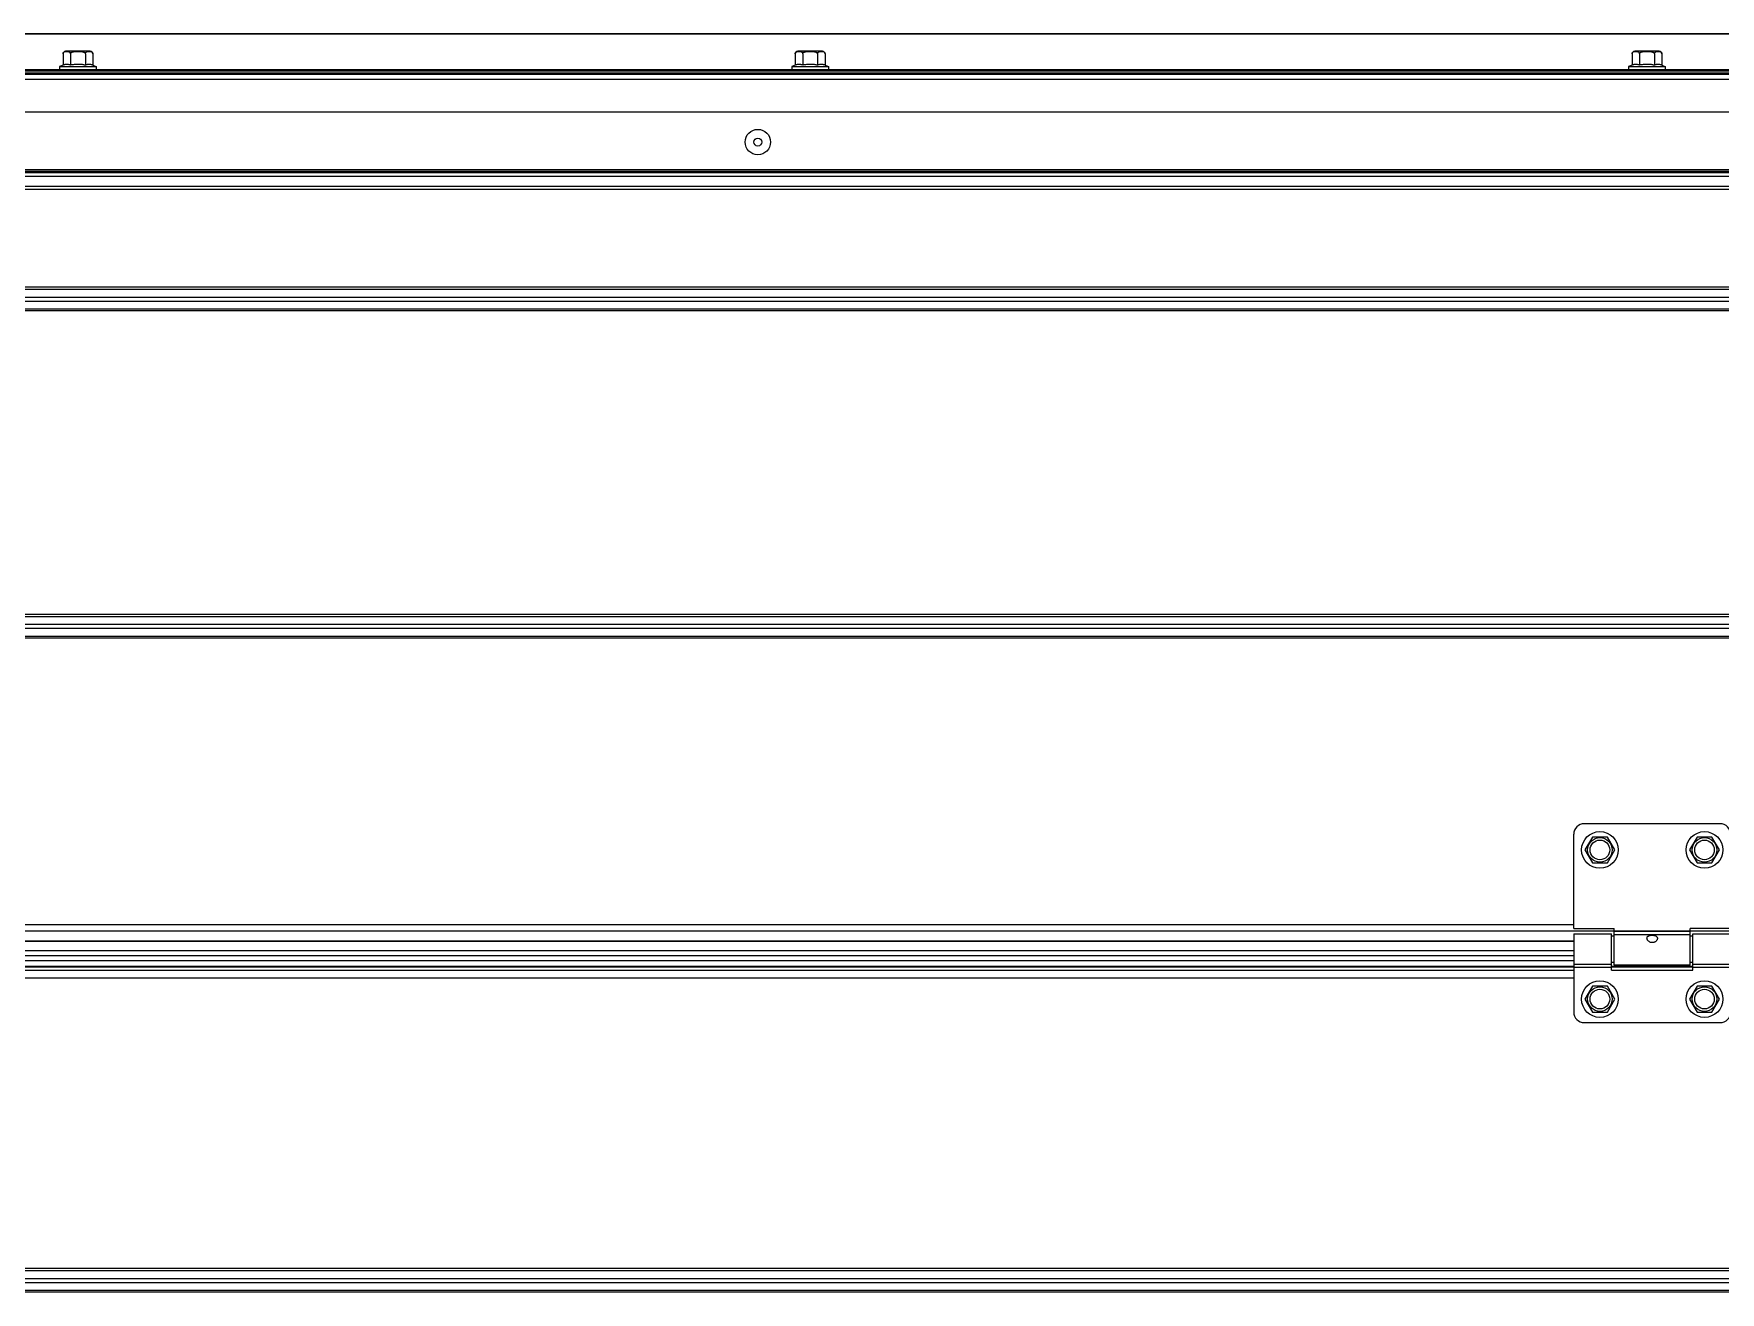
# Model space of a CAD drawing. Header units: millimetres. Extents: x 21899 to 38731, y -5425 to 3612.
# Drawn here: x 22540 to 23185, y 2404 to 2884 of the extents above; entities that cross this region are included whole.
import ezdxf

# ---------------------------------------------------------------- set-up
doc = ezdxf.new("R2010")
doc.units = ezdxf.units.MM

msp = doc.modelspace()

# ---------------------------------------------------------------- linework, layer by layer
at = {"color": 7, "linetype": 'Continuous'}
for p, q in [((25101.07, 2884.49), (22336.81, 2884.49)), ((22551.41, 2876.79), (22551.41, 2872.49)), ((22561.81, 2877.79), (22552.41, 2877.79)), ((22554.26, 2876.79), (22554.26, 2872.49)), ((22559.96, 2876.79), (22559.96, 2872.49)), ((22562.81, 2876.79), (22562.81, 2872.49)), ((22831.41, 2876.79), (22831.41, 2872.49)), ((22841.81, 2877.79), (22832.41, 2877.79)), ((22834.26, 2876.79), (22834.26, 2872.49)), ((22839.96, 2876.79), (22839.96, 2872.49)), ((22842.81, 2876.79), (22842.81, 2872.49)), ((23151.41, 2876.79), (23151.41, 2872.49)), ((23161.81, 2877.79), (23152.41, 2877.79)), ((23154.26, 2876.79), (23154.26, 2872.49)), ((23159.96, 2876.79), (23159.96, 2872.49)), ((23162.81, 2876.79), (23162.81, 2872.49)), ((22336.81, 2870.79), (25101.07, 2870.79)), ((22551.41, 2872.49), (22550.11, 2871.99)), ((22550.11, 2871.99), (22550.11, 2870.79)), ((22550.11, 2871.99), (22564.11, 2871.99)), ((22562.81, 2872.49), (22564.11, 2871.99)), ((22564.11, 2871.99), (22564.11, 2870.79)), ((22831.41, 2872.49), (22830.11, 2871.99)), ((22830.11, 2871.99), (22830.11, 2870.79)), ((22830.11, 2871.99), (22844.11, 2871.99)), ((22842.81, 2872.49), (22844.11, 2871.99)), ((22844.11, 2871.99), (22844.11, 2870.79)), ((23151.41, 2872.49), (23150.11, 2871.99)), ((23150.11, 2871.99), (23150.11, 2870.79)), ((23150.11, 2871.99), (23164.11, 2871.99)), ((23162.81, 2872.49), (23164.11, 2871.99)), ((23164.11, 2871.99), (23164.11, 2870.79)), ((22336.81, 2869.09), (25101.07, 2869.09)), ((23496.89, 2854.59), (22258.32, 2854.59)), ((22336.81, 2825.09), (25101.07, 2825.09)), ((23185.11, 2582.59), (23133.11, 2582.59)), ((23129.11, 2542.59), (23129.11, 2578.59)), ((23136.26, 2577.52), (23133.41, 2572.59)), ((23141.96, 2577.52), (23136.26, 2577.52)), ((23144.81, 2572.59), (23141.96, 2577.52)), ((23176.26, 2577.52), (23173.41, 2572.59)), ((23181.96, 2577.52), (23176.26, 2577.52)), ((23184.81, 2572.59), (23181.96, 2577.52)), ((23133.41, 2572.59), (23136.26, 2567.65)), ((23136.26, 2567.65), (23141.96, 2567.65)), ((23141.96, 2567.65), (23144.81, 2572.59)), ((23173.41, 2572.59), (23176.26, 2567.65)), ((23176.26, 2567.65), (23181.96, 2567.65)), ((23181.96, 2567.65), (23184.81, 2572.59)), ((23129.11, 2542.59), (23144.61, 2542.59)), ((23144.61, 2528.59), (23144.61, 2542.59)), ((23189.11, 2542.59), (23173.61, 2542.59)), ((23173.61, 2528.59), (23173.61, 2542.59)), ((23129.11, 2537.64), (22336.81, 2537.64)), ((23129.11, 2540.59), (23143.61, 2540.59)), ((23129.11, 2540.59), (23129.11, 2510.59)), ((23143.61, 2526.59), (23143.61, 2540.59)), ((23144.61, 2539.59), (23143.61, 2539.59)), ((23174.61, 2539.59), (23173.61, 2539.59)), ((23174.61, 2540.59), (23189.11, 2540.59)), ((23174.61, 2526.59), (23174.61, 2540.59)), ((23129.11, 2532.09), (22336.81, 2532.09)), ((23144.61, 2529.59), (23143.61, 2529.59)), ((23173.61, 2528.59), (23144.61, 2528.59)), ((23174.61, 2529.59), (23173.61, 2529.59)), ((23129.11, 2528.01), (22336.81, 2528.01)), ((23174.61, 2528.01), (23143.61, 2528.01)), ((23143.61, 2526.59), (23174.61, 2526.59)), ((23136.26, 2520.52), (23133.41, 2515.59)), ((23133.41, 2515.59), (23136.26, 2510.65)), ((23141.96, 2520.52), (23136.26, 2520.52)), ((23144.81, 2515.59), (23141.96, 2520.52)), ((23141.96, 2510.65), (23144.81, 2515.59)), ((23176.26, 2520.52), (23173.41, 2515.59)), ((23173.41, 2515.59), (23176.26, 2510.65)), ((23181.96, 2520.52), (23176.26, 2520.52)), ((23184.81, 2515.59), (23181.96, 2520.52)), ((23181.96, 2510.65), (23184.81, 2515.59)), ((23136.26, 2510.65), (23141.96, 2510.65)), ((23176.26, 2510.65), (23181.96, 2510.65)), ((23133.11, 2506.59), (23185.11, 2506.59))]:
    msp.add_line(p, q, dxfattribs=at)
at = {"color": 9, "linetype": 'Continuous'}
for p, q in [((25101.07, 2884.36), (22336.81, 2884.36)), ((22336.81, 2870.29), (25101.07, 2870.29)), ((22336.81, 2869.59), (25101.07, 2869.59)), ((22336.81, 2867.09), (25101.07, 2867.09)), ((25101.07, 2832.5), (22336.81, 2832.5)), ((25101.07, 2831.79), (22336.81, 2831.79)), ((22336.81, 2831.47), (25101.07, 2831.47)), ((22336.81, 2830.06), (25101.07, 2830.06)), ((22336.81, 2826.19), (25101.07, 2826.19)), ((25101.07, 2787.61), (22336.81, 2787.61)), ((22336.81, 2786.83), (25101.07, 2786.83)), ((22336.81, 2783.86), (25101.07, 2783.86)), ((22336.81, 2782.31), (25101.07, 2782.31)), ((22336.81, 2779.34), (25101.07, 2779.34)), ((25101.07, 2778.56), (22336.81, 2778.56)), ((25101.07, 2662.61), (22336.81, 2662.61)), ((22336.81, 2661.83), (25101.07, 2661.83)), ((22336.81, 2658.86), (25101.07, 2658.86)), ((22336.81, 2657.31), (25101.07, 2657.31)), ((22336.81, 2654.34), (25101.07, 2654.34)), ((25101.07, 2653.56), (22336.81, 2653.56)), ((23129.11, 2544.01), (22336.81, 2544.01)), ((25101.07, 2541.58), (22336.81, 2541.58)), ((23173.61, 2541.43), (23144.61, 2541.43)), ((23129.11, 2537.73), (22336.81, 2537.73)), ((23173.61, 2540.21), (23144.61, 2540.21)), ((23129.11, 2534.09), (22336.81, 2534.09)), ((22336.81, 2530.3), (23129.11, 2530.3)), ((23129.11, 2528.96), (23143.61, 2528.96)), ((23174.61, 2528.96), (23189.11, 2528.96)), ((22336.81, 2527.97), (23129.11, 2527.97)), ((22336.81, 2526.59), (23129.11, 2526.59)), ((22336.81, 2523.68), (23129.11, 2523.68)), ((23129.11, 2527.75), (23143.61, 2527.75)), ((23143.61, 2527.97), (23174.61, 2527.97)), ((23143.61, 2526.59), (23174.61, 2526.59)), ((23174.61, 2527.75), (23189.11, 2527.75)), ((25101.07, 2412.61), (22336.81, 2412.61)), ((22336.81, 2411.83), (25101.07, 2411.83)), ((22336.81, 2408.86), (25101.07, 2408.86)), ((22336.81, 2407.31), (25101.07, 2407.31)), ((22336.81, 2404.34), (25101.07, 2404.34)), ((25101.07, 2403.56), (22336.81, 2403.56))]:
    msp.add_line(p, q, dxfattribs=at)
at = {"color": 7, "linetype": 'Continuous'}
for centre, radius in [((22817.11, 2843.09), 4.85), ((22817.11, 2843.09), 1.5), ((23139.11, 2572.59), 7), ((23139.11, 2572.59), 3.75), ((23179.11, 2572.59), 7), ((23179.11, 2572.59), 3.75), ((23139.11, 2515.59), 7), ((23179.11, 2515.59), 7), ((23139.11, 2515.59), 3.75), ((23179.11, 2515.59), 3.75)]:
    msp.add_circle(centre, radius, dxfattribs=at)
at = {"color": 9, "linetype": 'Continuous'}
for centre in [(23139.11, 2572.59), (23179.11, 2572.59), (23139.11, 2515.59), (23179.11, 2515.59)]:
    msp.add_circle(centre, 4.7, dxfattribs=at)
at = {"color": 7, "linetype": 'Continuous'}
for centre, radius, start, end in [((22552.41, 2876.79), 1, 90, 180), ((22561.81, 2876.79), 1, 0, 90), ((22832.41, 2876.79), 1, 90, 180), ((22841.81, 2876.79), 1, 0, 90), ((23152.41, 2876.79), 1, 90, 180), ((23161.81, 2876.79), 1, 0, 90), ((23133.11, 2578.59), 4, 90, 180), ((23185.11, 2578.59), 4, 0, 90), ((23133.11, 2510.59), 4, 180, 270), ((23185.11, 2510.59), 4, 270, 0)]:
    msp.add_arc(centre, radius, start, end, dxfattribs=at)
for points, start_tangent, end_tangent in [([(22551.41, 2876.79), (22551.42, 2876.93), (22551.43, 2876.98)], (0, 1), (0.196493, 0.980505)), ([(22551.43, 2876.98), (22551.44, 2877.04)], (0.196493, 0.980505), (0.259097, 0.965851)), ([(22551.44, 2877.04), (22551.46, 2877.09), (22551.49, 2877.17)], (0.259097, 0.965851), (0.393606, 0.919279)), ([(22551.49, 2877.17), (22551.52, 2877.23), (22551.6, 2877.36), (22551.71, 2877.47), (22551.83, 2877.56), (22551.96, 2877.63), (22552.12, 2877.68), (22552.3, 2877.72), (22552.42, 2877.74)], (0.393606, 0.919279), (0.994208, 0.10747)), ([(22552.42, 2877.74), (22552.51, 2877.75), (22552.73, 2877.76), (22552.95, 2877.76), (22553.15, 2877.75), (22553.35, 2877.73), (22553.52, 2877.69), (22553.68, 2877.64), (22553.83, 2877.57), (22553.95, 2877.48), (22554.06, 2877.37), (22554.15, 2877.24), (22554.21, 2877.09), (22554.25, 2876.93), (22554.26, 2876.79)], (0.994208, 0.10747), (0, -1)), ([(22554.26, 2876.79), (22554.28, 2876.93), (22554.35, 2877.08), (22554.46, 2877.22), (22554.62, 2877.34), (22554.81, 2877.45), (22555.03, 2877.54), (22555.28, 2877.61), (22555.52, 2877.66), (22555.76, 2877.69), (22555.97, 2877.72), (22556.17, 2877.73), (22556.36, 2877.74), (22556.55, 2877.75), (22556.74, 2877.75), (22556.92, 2877.76), (22557.11, 2877.76)], (0, 1), (1, 0)), ([(22557.11, 2877.76), (22557.4, 2877.75), (22557.69, 2877.75), (22557.97, 2877.74), (22558.26, 2877.72), (22558.54, 2877.68), (22558.83, 2877.64), (22559.11, 2877.56), (22559.37, 2877.47), (22559.58, 2877.36), (22559.75, 2877.23), (22559.87, 2877.09), (22559.94, 2876.93), (22559.96, 2876.79)], (1, 0), (0, -1)), ([(22559.96, 2876.79), (22559.97, 2876.94), (22560.01, 2877.09), (22560.07, 2877.23), (22560.15, 2877.36), (22560.26, 2877.47), (22560.38, 2877.56), (22560.52, 2877.63), (22560.68, 2877.69), (22560.85, 2877.72), (22561.03, 2877.74), (22561.22, 2877.75), (22561.42, 2877.76), (22561.59, 2877.75), (22561.75, 2877.74), (22561.91, 2877.72), (22562.06, 2877.69), (22562.21, 2877.65), (22562.36, 2877.58), (22562.5, 2877.48), (22562.61, 2877.37), (22562.7, 2877.24), (22562.76, 2877.09), (22562.8, 2876.93), (22562.81, 2876.79)], (0, 1), (0, -1)), ([(22831.41, 2876.79), (22831.42, 2876.93), (22831.43, 2876.98)], (0, 1), (0.196493, 0.980505)), ([(22831.43, 2876.98), (22831.44, 2877.04)], (0.196493, 0.980505), (0.259097, 0.965851)), ([(22831.44, 2877.04), (22831.46, 2877.09), (22831.49, 2877.17)], (0.259097, 0.965851), (0.393606, 0.919279)), ([(22831.49, 2877.17), (22831.52, 2877.23), (22831.6, 2877.36), (22831.71, 2877.47), (22831.83, 2877.56), (22831.96, 2877.63), (22832.12, 2877.68), (22832.3, 2877.72), (22832.42, 2877.74)], (0.393606, 0.919279), (0.994208, 0.10747)), ([(22832.42, 2877.74), (22832.51, 2877.75), (22832.73, 2877.76), (22832.95, 2877.76), (22833.15, 2877.75), (22833.35, 2877.73), (22833.52, 2877.69), (22833.68, 2877.64), (22833.83, 2877.57), (22833.95, 2877.48), (22834.06, 2877.37), (22834.15, 2877.24), (22834.21, 2877.09), (22834.25, 2876.93), (22834.26, 2876.79)], (0.994208, 0.10747), (0, -1)), ([(22834.26, 2876.79), (22834.28, 2876.93), (22834.35, 2877.08), (22834.46, 2877.22), (22834.62, 2877.34), (22834.81, 2877.45), (22835.03, 2877.54), (22835.28, 2877.61), (22835.52, 2877.66), (22835.76, 2877.69), (22835.97, 2877.72), (22836.17, 2877.73), (22836.36, 2877.74), (22836.55, 2877.75), (22836.74, 2877.75), (22836.92, 2877.76), (22837.11, 2877.76)], (0, 1), (1, 0)), ([(22837.11, 2877.76), (22837.4, 2877.75), (22837.69, 2877.75), (22837.97, 2877.74), (22838.26, 2877.72), (22838.54, 2877.68), (22838.83, 2877.64), (22839.11, 2877.56), (22839.37, 2877.47), (22839.58, 2877.36), (22839.75, 2877.23), (22839.87, 2877.09), (22839.94, 2876.93), (22839.96, 2876.79)], (1, 0), (0, -1)), ([(22839.96, 2876.79), (22839.97, 2876.94), (22840.01, 2877.09), (22840.07, 2877.23), (22840.15, 2877.36), (22840.26, 2877.47), (22840.38, 2877.56), (22840.52, 2877.63), (22840.68, 2877.69), (22840.85, 2877.72), (22841.03, 2877.74), (22841.22, 2877.75), (22841.42, 2877.76), (22841.59, 2877.75), (22841.75, 2877.74), (22841.91, 2877.72), (22842.06, 2877.69), (22842.21, 2877.65), (22842.36, 2877.58), (22842.5, 2877.48), (22842.61, 2877.37), (22842.7, 2877.24), (22842.76, 2877.09), (22842.8, 2876.93), (22842.81, 2876.79)], (0, 1), (0, -1)), ([(23151.41, 2876.79), (23151.42, 2876.93), (23151.43, 2876.98)], (0, 1), (0.196493, 0.980505)), ([(23151.43, 2876.98), (23151.44, 2877.04)], (0.196493, 0.980505), (0.259097, 0.965851)), ([(23151.44, 2877.04), (23151.46, 2877.09), (23151.49, 2877.17)], (0.259097, 0.965851), (0.393606, 0.919279)), ([(23151.49, 2877.17), (23151.52, 2877.23), (23151.6, 2877.36), (23151.71, 2877.47), (23151.83, 2877.56), (23151.96, 2877.63), (23152.12, 2877.68), (23152.3, 2877.72), (23152.42, 2877.74)], (0.393606, 0.919279), (0.994208, 0.10747)), ([(23152.42, 2877.74), (23152.51, 2877.75), (23152.73, 2877.76), (23152.95, 2877.76), (23153.15, 2877.75), (23153.35, 2877.73), (23153.52, 2877.69), (23153.68, 2877.64), (23153.83, 2877.57), (23153.95, 2877.48), (23154.06, 2877.37), (23154.15, 2877.24), (23154.21, 2877.09), (23154.25, 2876.93), (23154.26, 2876.79)], (0.994208, 0.10747), (0, -1)), ([(23154.26, 2876.79), (23154.28, 2876.93), (23154.35, 2877.08), (23154.46, 2877.22), (23154.62, 2877.34), (23154.81, 2877.45), (23155.03, 2877.54), (23155.28, 2877.61), (23155.52, 2877.66), (23155.76, 2877.69), (23155.97, 2877.72), (23156.17, 2877.73), (23156.36, 2877.74), (23156.55, 2877.75), (23156.74, 2877.75), (23156.92, 2877.76), (23157.11, 2877.76)], (0, 1), (1, 0)), ([(23157.11, 2877.76), (23157.4, 2877.75), (23157.69, 2877.75), (23157.97, 2877.74), (23158.26, 2877.72), (23158.54, 2877.68), (23158.83, 2877.64), (23159.11, 2877.56), (23159.37, 2877.47), (23159.58, 2877.36), (23159.75, 2877.23), (23159.87, 2877.09), (23159.94, 2876.93), (23159.96, 2876.79)], (1, 0), (0, -1)), ([(23159.96, 2876.79), (23159.97, 2876.94), (23160.01, 2877.09), (23160.07, 2877.23), (23160.15, 2877.36), (23160.26, 2877.47), (23160.38, 2877.56), (23160.52, 2877.63), (23160.68, 2877.69), (23160.85, 2877.72), (23161.03, 2877.74), (23161.22, 2877.75), (23161.42, 2877.76), (23161.59, 2877.75), (23161.75, 2877.74), (23161.91, 2877.72), (23162.06, 2877.69), (23162.21, 2877.65), (23162.36, 2877.58), (23162.5, 2877.48), (23162.61, 2877.37), (23162.7, 2877.24), (23162.76, 2877.09), (23162.8, 2876.93), (23162.81, 2876.79)], (0, 1), (0, -1)), ([(22554.26, 2872.49), (22553.9, 2872.62), (22553.54, 2872.71), (22553.19, 2872.77), (22552.83, 2872.79), (22552.48, 2872.77), (22552.13, 2872.71), (22551.77, 2872.62), (22551.41, 2872.49)], (-0.932391, 0.361452), (-0.932391, -0.361452)), ([(22557.11, 2872.79), (22556.4, 2872.77), (22555.69, 2872.71), (22554.98, 2872.62), (22554.26, 2872.49)], (-1, 0), (-0.981728, -0.190289)), ([(22559.96, 2872.49), (22559.38, 2872.59), (22558.81, 2872.68), (22558.24, 2872.74), (22557.68, 2872.77), (22557.11, 2872.79)], (-0.981728, 0.190289), (-1, 0)), ([(22562.81, 2872.49), (22562.45, 2872.62), (22562.09, 2872.71), (22561.74, 2872.77), (22561.38, 2872.79), (22561.03, 2872.77), (22560.68, 2872.71), (22560.32, 2872.62), (22559.96, 2872.49)], (-0.932391, 0.361452), (-0.932391, -0.361452)), ([(22834.26, 2872.49), (22833.9, 2872.62), (22833.54, 2872.71), (22833.19, 2872.77), (22832.83, 2872.79), (22832.48, 2872.77), (22832.13, 2872.71), (22831.77, 2872.62), (22831.41, 2872.49)], (-0.932391, 0.361452), (-0.932391, -0.361452)), ([(22837.11, 2872.79), (22836.4, 2872.77), (22835.69, 2872.71), (22834.98, 2872.62), (22834.26, 2872.49)], (-1, 0), (-0.981728, -0.190289)), ([(22839.96, 2872.49), (22839.38, 2872.59), (22838.81, 2872.68), (22838.24, 2872.74), (22837.68, 2872.77), (22837.11, 2872.79)], (-0.981728, 0.190289), (-1, 0)), ([(22842.81, 2872.49), (22842.45, 2872.62), (22842.09, 2872.71), (22841.74, 2872.77), (22841.38, 2872.79), (22841.03, 2872.77), (22840.68, 2872.71), (22840.32, 2872.62), (22839.96, 2872.49)], (-0.932391, 0.361452), (-0.932391, -0.361452)), ([(23154.26, 2872.49), (23153.9, 2872.62), (23153.54, 2872.71), (23153.19, 2872.77), (23152.83, 2872.79), (23152.48, 2872.77), (23152.13, 2872.71), (23151.77, 2872.62), (23151.41, 2872.49)], (-0.932391, 0.361452), (-0.932391, -0.361452)), ([(23157.11, 2872.79), (23156.4, 2872.77), (23155.69, 2872.71), (23154.98, 2872.62), (23154.26, 2872.49)], (-1, 0), (-0.981728, -0.190289)), ([(23159.96, 2872.49), (23159.38, 2872.59), (23158.81, 2872.68), (23158.24, 2872.74), (23157.68, 2872.77), (23157.11, 2872.79)], (-0.981728, 0.190289), (-1, 0)), ([(23162.81, 2872.49), (23162.45, 2872.62), (23162.09, 2872.71), (23161.74, 2872.77), (23161.38, 2872.79), (23161.03, 2872.77), (23160.68, 2872.71), (23160.32, 2872.62), (23159.96, 2872.49)], (-0.932391, 0.361452), (-0.932391, -0.361452)), ([(23157.11, 2538.83), (23157.17, 2539.17), (23157.36, 2539.46), (23157.66, 2539.69), (23158.01, 2539.84), (23158.37, 2539.93), (23158.76, 2539.99), (23159.17, 2540), (23159.58, 2539.97), (23159.97, 2539.91), (23160.32, 2539.8), (23160.63, 2539.65), (23160.87, 2539.44), (23161.04, 2539.17), (23161.11, 2538.83)], (0, 1), (0, -1)), ([(23157.2, 2538.38), (23157.17, 2538.47), (23157.11, 2538.83)], (-0.374906, 0.927063), (0, 1)), ([(23161.01, 2538.37), (23160.88, 2538.12), (23160.61, 2537.78), (23160.26, 2537.51), (23159.9, 2537.32), (23159.5, 2537.21), (23159.07, 2537.17), (23158.65, 2537.22), (23158.24, 2537.36), (23157.89, 2537.56), (23157.58, 2537.82), (23157.33, 2538.13), (23157.2, 2538.38)], (-0.381296, -0.924453), (-0.374906, 0.927063)), ([(23161.11, 2538.83), (23161.05, 2538.48), (23161.01, 2538.37)], (0, -1), (-0.381296, -0.924453))]:
    msp.add_spline(points, degree=3, dxfattribs=dict(at, start_tangent=start_tangent, end_tangent=end_tangent))

doc.saveas('drawing.dxf')
